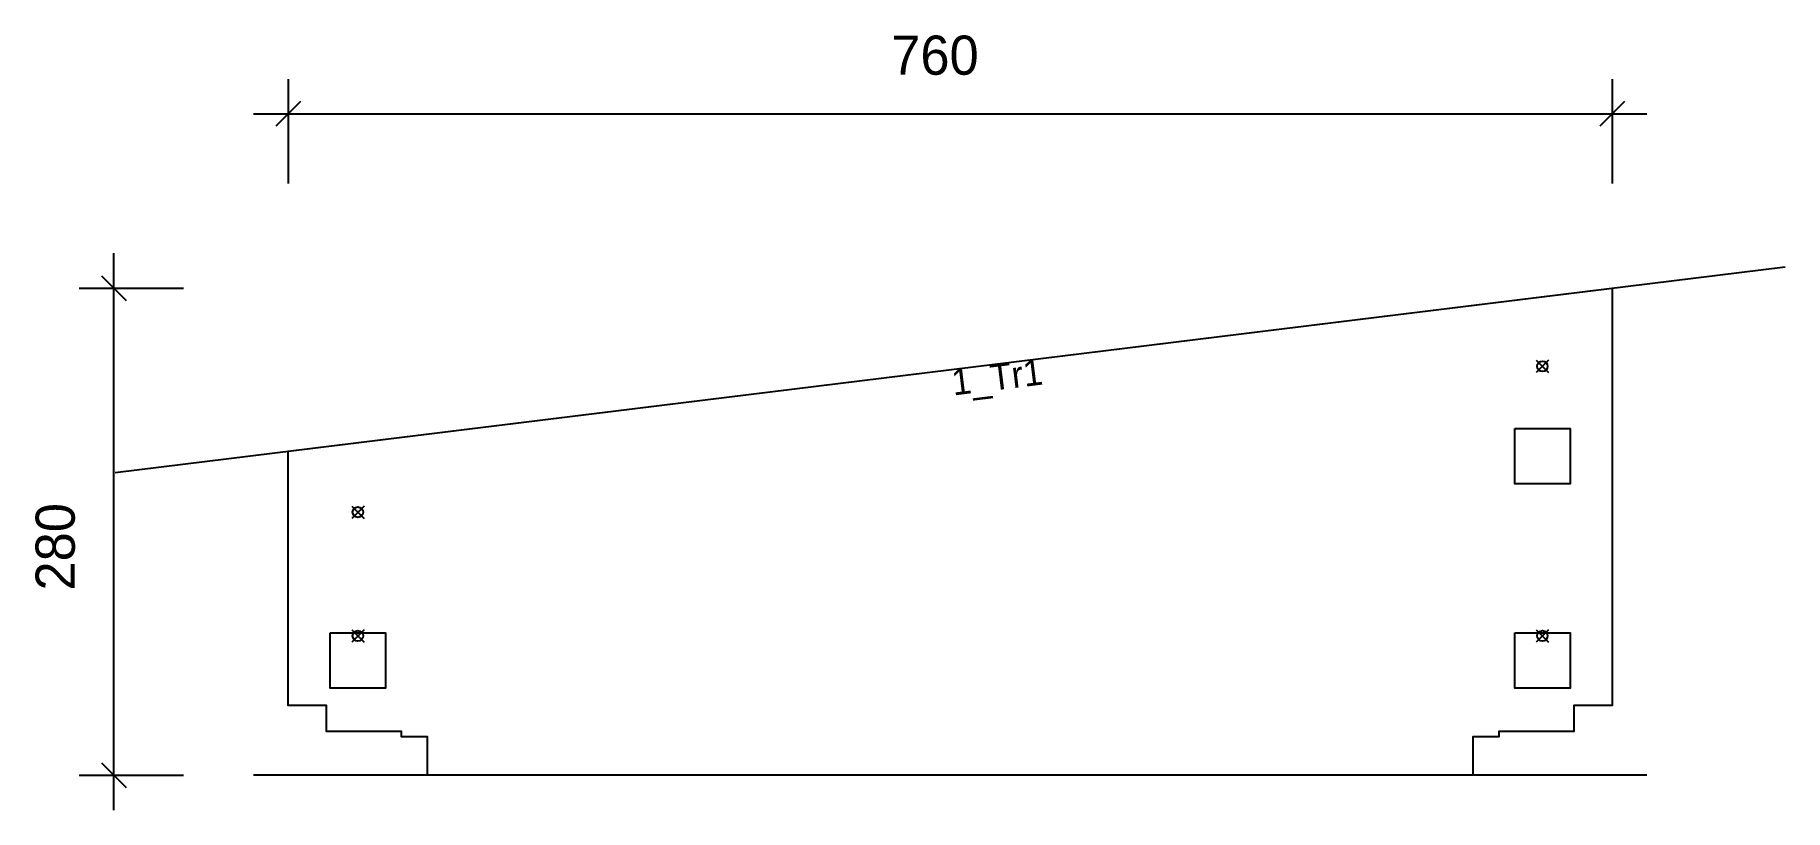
# Model space of a CAD drawing. Header units: millimetres. Extents: x -145 to 859, y -20 to 425.
import ezdxf
from ezdxf.enums import TextEntityAlignment as Align

# ---------------------------------------------------------------- set-up
doc = ezdxf.new("R2010")
doc.units = ezdxf.units.MM
for name, color, linetype in [('CONTOUR', 7, 'CONTINUOUS'), ('CUT_', 7, 'CONTINUOUS'), ('DIMLINES', 7, 'CONTINUOUS'), ('DIMLINESTEXT', 7, 'CONTINUOUS'), ('DRILLINGSOTHER', 7, 'CONTINUOUS'), ('EXTRATREADBACKPROFILELINES', 7, 'CONTINUOUS'), ('EXTRATREADBACKPROFILELINESTEXT', 7, 'CONTINUOUS'), ('EXTRATREADFRONTPROFILELINES', 7, 'CONTINUOUS')]:
    doc.layers.add(name, color=color, linetype=linetype)

msp = doc.modelspace()

# ---------------------------------------------------------------- linework, layer by layer
at = {"layer": 'CONTOUR', "color": 0, "linetype": '0'}
msp.add_lwpolyline([(760, 279.721), (760, 40), (738, 40), (738, 25), (695, 25), (695, 22), (680, 22), (680, 0), (80, 0), (80, 22), (65, 22), (65, 25), (22, 25), (22, 40), (0, 40), (0, 186.1), (760, 279.721)], dxfattribs=at)
at = {"layer": 'CUT_', "color": 1, "linetype": '1'}
for points in [[(704.125, 198.996), (707.3, 198.996), (720, 198.996), (723.175, 198.996), (735.875, 198.996), (735.875, 192.646), (735.875, 167.246), (729.525, 167.246), (704.125, 167.246), (704.125, 173.596), (704.125, 198.996)], [(24.125, 81.75), (27.3, 81.75), (40, 81.75), (43.175, 81.75), (55.875, 81.75), (55.875, 75.4), (55.875, 50), (49.525, 50), (24.125, 50), (24.125, 56.35), (24.125, 81.75)], [(704.125, 81.75), (707.3, 81.75), (720, 81.75), (723.175, 81.75), (735.875, 81.75), (735.875, 75.4), (735.875, 50), (729.525, 50), (704.125, 50), (704.125, 56.35), (704.125, 81.75)]]:
    msp.add_lwpolyline(points, dxfattribs=at)
at = {"layer": 'DIMLINES', "color": 0}
for p, q in [((0, 399.721), (0, 339.721)), ((760, 399.721), (760, 339.721)), ((7.071, 386.792), (-7.071, 372.65)), ((767.071, 386.792), (752.929, 372.65)), ((-20, 379.721), (780, 379.721)), ((-100, -20), (-100, 299.721)), ((-107.071, 286.792), (-92.929, 272.65)), ((-120, 279.721), (-60, 279.721)), ((-120, 0), (-60, 0)), ((-107.071, 7.071), (-92.929, -7.071))]:
    msp.add_line(p, q, dxfattribs=at)
at = {"layer": 'DRILLINGSOTHER', "color": 3}
for p, q in [((723.536, 238.329), (716.464, 231.258)), ((716.466, 238.329), (723.534, 231.258)), ((43.536, 154.563), (36.464, 147.492)), ((36.466, 154.563), (43.534, 147.492)), ((43.536, 83.536), (36.464, 76.464)), ((36.466, 83.536), (43.534, 76.464)), ((723.536, 83.536), (716.464, 76.464)), ((716.466, 83.536), (723.534, 76.464))]:
    msp.add_line(p, q, dxfattribs=at)
for centre in [(720, 234.793), (40, 151.028), (40, 80), (720, 80)]:
    msp.add_circle(centre, 3, dxfattribs=at)
at = {"layer": 'EXTRATREADBACKPROFILELINES', "color": 2}
msp.add_line((-99.25, 173.874), (859.25, 291.947), dxfattribs=at)
at = {"layer": 'EXTRATREADFRONTPROFILELINES', "color": 2}
msp.add_line((780, 0), (-20, 0), dxfattribs=at)

# ---------------------------------------------------------------- texts
at = {"layer": 'DIMLINESTEXT'}
msp.add_text('760', height=22.5, dxfattribs=at).set_placement((346.195, 424.721), align=Align.TOP_LEFT)
msp.add_text('280', height=22.5, rotation=90, dxfattribs=at).set_placement((-145, 106.056), align=Align.TOP_LEFT)
at = {"layer": 'EXTRATREADBACKPROFILELINESTEXT'}
msp.add_text('1_Tr1', height=15, rotation=367, dxfattribs=at).set_placement((380, 232.91), align=Align.TOP_LEFT)

doc.saveas('drawing.dxf')
